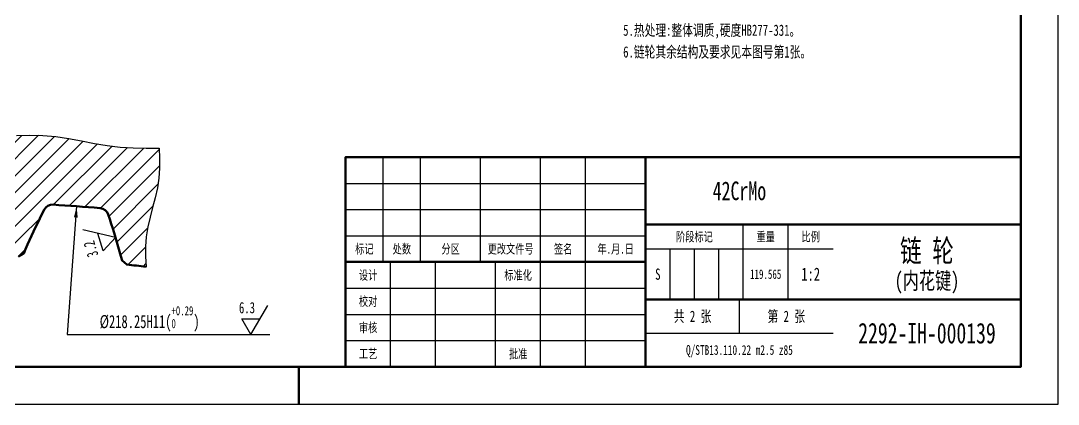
# Model space of a CAD drawing. Header units: millimetres. Extents: x 0 to 840, y 0 to 594.
# Drawn here: x 287 to 840, y 0 to 205 of the extents above; entities that cross this region are included whole.
import ezdxf
from ezdxf.enums import TextEntityAlignment as Align

# ---------------------------------------------------------------- set-up
doc = ezdxf.new("R2010")
doc.units = ezdxf.units.MM
for name, color, linetype, lineweight in [('剖面线', 8, 'Continuous', 25), ('图框', 7, 'Continuous', 50), ('图框细', 7, 'Continuous', 25), ('尺寸', 3, 'Continuous', 25), ('文字', 7, 'Continuous', 25), ('波浪线', 3, 'Continuous', 25), ('粗实线', 7, 'Continuous', 50), ('细实线', 3, 'Continuous', 25)]:
    doc.layers.add(name, color=color, linetype=linetype, lineweight=lineweight)
doc.styles.add('HZ', font='simfang.ttf', dxfattribs={"width": 0.7})

msp = doc.modelspace()

# ---------------------------------------------------------------- hatches: boundary and pattern name
at = {"layer": '剖面线'}
h = msp.add_hatch(dxfattribs=at)
h.set_pattern_fill('ANSI31', scale=2)
h.paths.add_polyline_path([(353.5685, 73.4753, 0.0024366), (343.2711, 74.571), (340.7814, 76.7076), (340.1301, 79.1685), (339.4607, 81.6304), (338.7734, 84.0932), (338.0682, 86.5569), (337.3455, 89.0215), (336.6055, 91.4869), (335.8482, 93.9529), (335.0738, 96.4197), (334.2825, 98.8871), (333.4745, 101.355, 0.3000223), (329.1543, 104.7667, 0.00577452), (304.0181, 106.6281, 0.3000223), (299.2424, 103.8901), (298.0797, 101.5681), (296.9336, 99.2442), (295.8044, 96.9184), (294.6921, 94.5907), (293.5969, 92.2613), (292.5191, 89.9301), (291.4587, 87.5971), (290.4161, 85.2623), (289.3913, 82.9259), (288.3847, 80.5879), (285.6074, 78.8413, 0.00487324), (264.9108, 79.6066), (262.2701, 81.5535), (261.4389, 83.9595), (260.5895, 86.3652), (259.7221, 88.7706), (258.837, 91.1755), (257.9342, 93.58), (257.0141, 95.984), (256.0767, 98.3874), (255.1223, 100.7902), (254.151, 103.1924), (253.1629, 105.5939, 0.3000223), (248.6025, 108.6772, 0.00577452), (223.3975, 108.6772, 0.3000223), (218.8371, 105.5939), (217.849, 103.1924), (216.8777, 100.7902), (215.9233, 98.3874), (214.9859, 95.984), (214.0658, 93.58), (213.163, 91.1755), (212.2779, 88.7706), (211.4105, 86.3652), (210.5611, 83.9595), (209.7299, 81.5535), (207.0892, 79.6066, 0.00487324), (186.3926, 78.8413), (183.6153, 80.5879), (182.6087, 82.9259), (181.5839, 85.2623), (180.5413, 87.5971), (179.4809, 89.9301), (178.4031, 92.2613), (177.3079, 94.5907), (176.1956, 96.9184), (175.0664, 99.2442), (173.9203, 101.5681), (172.7576, 103.8901, 0.3000223), (167.9819, 106.6281, 0.00577452), (142.8457, 104.7667, 0.3000223), (138.5255, 101.355), (137.7175, 98.8871), (136.9262, 96.4197), (136.1518, 93.9529), (135.3945, 91.4869), (134.6545, 89.0215), (133.9318, 86.5569), (133.2266, 84.0932), (132.5393, 81.6304), (131.8699, 79.1685), (131.2186, 76.7076), (128.7289, 74.571, 0.0024366), (118.4315, 73.4753), (117.0486, 78.6667), (115.8787, 83.8818), (115.0778, 89.1379), (114.703, 94.4415), (114.6972, 99.7862), (114.9045, 105.1546), (115.1117, 110.523), (115.1059, 115.8677), (114.7311, 121.1713), (113.9302, 126.4274), (112.7603, 131.6425), (111.3774, 136.8339), (118.1912, 138.3759), (125.0403, 139.6631), (131.9351, 140.5388), (138.8734, 140.945), (145.8425, 140.9382), (152.8236, 140.6744), (159.798, 140.3673), (166.7523, 140.2309), (173.6815, 140.4221), (180.5892, 140.9988), (187.4857, 141.9039), (194.3834, 142.9808), (201.2924, 144.0155), (208.2179, 144.7933), (215.1586, 145.1574), (222.1079, 145.0501), (229.0574, 144.5286), (236, 143.75), (242.9327, 142.9286), (249.8579, 142.279), (256.7823, 141.958), (263.7138, 142.0229), (270.6583, 142.4162), (277.6166, 142.9808), (284.5832, 143.5024), (291.5473, 143.7667), (298.4958, 143.6172), (305.4183, 142.9969), (312.3103, 141.9636), (319.1764, 140.6744), (326.0295, 139.3433), (332.8879, 138.184), (339.7696, 137.3524), (346.687, 136.9053), (353.6416, 136.7847), (360.6226, 136.8339), (360.8298, 131.4655), (360.824, 126.1208), (360.4492, 120.8172), (359.6483, 115.561), (358.4785, 110.3459), (357.0955, 105.1546), (355.7126, 99.9632), (354.5427, 94.7482), (353.7418, 89.492), (353.367, 84.1884), (353.3612, 78.8437)])

# ---------------------------------------------------------------- linework, layer by layer
at = {"layer": '图框'}
for p, q in [((620, 20), (620, 132)), ((620, 96), (720, 96)), ((720, 96), (820, 96)), ((460, 76), (620, 76)), ((620, 56), (720, 56)), ((720, 56), (820, 56)), ((435, 0), (435, 20))]:
    msp.add_line(p, q, dxfattribs=at)
for points in [[(50, 20), (820, 20), (820, 574), (50, 574)], [(460, 20), (820, 20), (820, 132), (460, 132)]]:
    msp.add_lwpolyline(points, close=True, dxfattribs=at)
at = {"layer": '图框细'}
for p, q in [((480, 76), (480, 132)), ((500, 76), (500, 132)), ((532, 76), (532, 132)), ((564, 76), (564, 132)), ((588, 76), (588, 132)), ((460, 118), (620, 118)), ((460, 104), (620, 104)), ((672, 56), (672, 96)), ((696, 56), (696, 96)), ((460, 90), (620, 90)), ((620, 83), (720, 83)), ((633, 56), (633, 83)), ((646, 56), (646, 83)), ((659, 56), (659, 83)), ((460, 76), (620, 76)), ((484, 20), (484, 76)), ((508, 20), (508, 76)), ((540, 20), (540, 76)), ((564, 20), (564, 76)), ((588, 20), (588, 76)), ((460, 62), (620, 62)), ((670, 38), (670, 56)), ((460, 48), (620, 48)), ((460, 34), (620, 34)), ((620, 38), (720, 38))]:
    msp.add_line(p, q, dxfattribs=at)
msp.add_lwpolyline([(0, 0), (840, 0), (840, 594), (0, 594)], close=True, dxfattribs=at)
at = {"layer": '尺寸'}
for p, q in [((316.5916, 105.77), (311.5142, 37.2077)), ((311.5142, 37.2077), (419.5142, 37.2077))]:
    msp.add_line(p, q, dxfattribs=at)
msp.add_solid([(316.5916, 105.77), (315.1512, 99.8602), (317.1457, 99.7125)], dxfattribs=at)
at = {"layer": '波浪线'}
msp.add_lwpolyline([(284.5832, 143.5024), (291.5473, 143.7667), (298.4958, 143.6172), (305.4183, 142.9969), (312.3103, 141.9636), (319.1764, 140.6744), (326.0295, 139.3433), (332.8879, 138.184), (339.7696, 137.3524), (346.687, 136.9053), (353.6416, 136.7847), (360.6226, 136.8339), (360.8298, 131.4655), (360.824, 126.1208), (360.4492, 120.8172), (359.6483, 115.561), (358.4785, 110.3459), (357.0955, 105.1546), (355.7126, 99.9632), (354.5427, 94.7482), (353.7418, 89.492), (353.367, 84.1884), (353.3612, 78.8437), (353.5685, 73.4753)], dxfattribs=at)
at = {"layer": '粗实线'}
msp.add_lwpolyline([(353.5685, 73.4753, 0.0024366), (343.2711, 74.571), (340.7814, 76.7076), (340.1301, 79.1685), (339.4607, 81.6304), (338.7734, 84.0932), (338.0682, 86.5569), (337.3455, 89.0215), (336.6055, 91.4869), (335.8482, 93.9529), (335.0738, 96.4197), (334.2825, 98.8871), (333.4745, 101.355, 0.3000223), (329.1543, 104.7667, 0.00577452), (304.0181, 106.6281, 0.3000223), (299.2424, 103.8901), (298.0797, 101.5681), (296.9336, 99.2442), (295.8044, 96.9184), (294.6921, 94.5907), (293.5969, 92.2613), (292.5191, 89.9301), (291.4587, 87.5971), (290.4161, 85.2623), (289.3913, 82.9259), (288.3847, 80.5879), (285.6074, 78.8413, 0.00487324)], format="xyb", dxfattribs=at)
at = {"layer": '细实线'}
for p, q in [((337.3455, 89.0215), (319.8274, 93.216)), ((330.6731, 81.9817), (327.9127, 91.2801)), ((337.3455, 89.0215), (330.6731, 81.9817)), ((409.5142, 37.2077), (418.5209, 52.8077)), ((409.5142, 37.2077), (404.6645, 45.6077)), ((404.6645, 45.6077), (414.364, 45.6077))]:
    msp.add_line(p, q, dxfattribs=at)

# ---------------------------------------------------------------- texts
at = {"layer": '文字', "style": 'HZ', "width": 0.7}
for s, p in [('5.热处理:整体调质,硬度HB277-331。', (608, 199.8)), ('6.链轮其余结构及要求见本图号第1张。', (608, 188.2))]:
    msp.add_text(s, height=6, dxfattribs=at).set_placement(p, align=Align.MIDDLE_LEFT)
for s, height, p in [('42CrMo', 10, (670, 114)), ('阶段标记', 5, (646, 89.5)), ('重量', 5, (684, 89.5)), ('比例', 5, (708, 89.5)), ('链 轮', 12, (770, 82)), ('标记', 5, (470, 83)), ('处数', 5, (490, 83)), ('分区', 5, (516, 83)), ('更改文件号', 5, (548, 83)), ('签名', 5, (576, 83)), ('年.月.日', 5, (604, 83)), ('设计', 5, (472, 69)), ('标准化', 5, (552, 69)), ('S', 6, (626.5, 69.5)), ('119.565', 5, (684, 69.5)), ('1:2', 7, (708, 69.5)), ('(内花键)', 9, (770, 66)), ('校对', 5, (472, 55)), ('共 2 张', 6, (645, 47)), ('第 2 张', 6, (695, 47)), ('审核', 5, (472, 41)), ('2292-IH-000139', 11, (770, 38)), ('工艺', 5, (472, 27)), ('批准', 5, (552, 27)), ('Q/STB13.110.22 m2.5 z85', 5.2, (670, 29))]:
    msp.add_text(s, height=height, dxfattribs=at).set_placement(p, align=Align.MIDDLE_CENTER)
msp.add_text('3.2', height=6, rotation=106.534616, dxfattribs=at).set_placement((327.5214, 88.3815), align=Align.BOTTOM_RIGHT)
msp.add_text('6.3', height=6, dxfattribs=at).set_placement((411.6966, 46.8077), align=Align.BOTTOM_RIGHT)
at = {"layer": '文字', "insert": (355.5142, 38.8077), "char_height": 7, "attachment_point": 8, "style": 'HZ'}
msp.add_mtext('%%c218.25H11(\\H0.7x;\\S+0.29^ 0;\\H1.4286x;)', dxfattribs=at)

doc.saveas('drawing.dxf')
